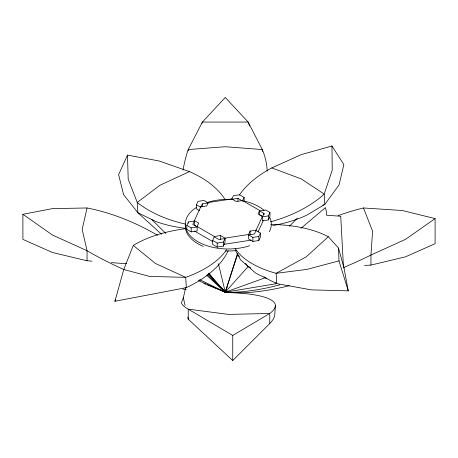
<?xml version="1.0" encoding="UTF-8"?>
<svg xmlns="http://www.w3.org/2000/svg" width="458" height="458" viewBox="0 0 458 458"><rect width="100%" height="100%" fill="white"/><g stroke="black" fill="none" stroke-linecap="round" stroke-linejoin="round"><path stroke-width="0.69" d="M275.35 305.515L274.857 313.215A165.493 37.321 -6.5 0 1 269.773 323.503L232.738 360.538L188.227 319.186L187.757 317.119M157.581 235.28A162.47 99.827 35.3 0 0 87.049 207.972L82.171 229.349L87.049 250.732L87.049 260.768L92.029 261.152M232.738 360.538L232.738 335.445L188.227 309.15A162.47 21.807 6.9 0 1 181.477 302.686L183.349 297.803L185.713 287.458M186.08 228.605A105.031 53.323 1.5 0 0 133.312 245.414L123.763 269.493L114.929 301.261L186.349 287.641A110.361 62.5 -4.6 0 0 228.164 250.692M237.519 253.297L225.262 292.187A170.674 27.726 -7.5 0 1 269.773 313.467L269.773 323.503M201.898 123.374L202.396 122.057L225.262 97.462L248.133 122.057L262.297 149.554A143.617 92.31 -1.7 0 1 267.186 171.252M227.042 287.521L225.262 292.187L207.01 284.79M115.754 299.292L114.929 301.261L115.525 299.984M225.336 199.911A102.649 62.099 -0.6 0 0 189.457 171.595L159.092 160.953L127.484 155.113L118.622 174.641L123.546 194.581L137.875 212.73L161.565 234.267M186.841 225.353L188.433 221.93L194.369 221.008L192.778 224.437L197.123 226.945L191.186 227.866L186.841 225.353L186.841 229.372L191.186 231.88L197.123 230.958L197.123 226.544L198.715 223.115L194.369 220.607L200.73 206.896L206.667 205.98L208.258 202.55L231.771 198.915L236.288 201.52L242.465 200.57L259.675 210.503L259.675 214.922L262.394 216.491M199.642 210.686L196.385 208.802L196.385 204.789L197.976 201.36L203.913 200.444L208.258 202.951L208.258 202.55M196.385 204.789L200.73 207.297L202.321 203.867L208.258 202.951M214.333 236.483L220.51 235.526L225.027 238.137L225.027 242.551L223.372 246.118L217.201 247.074L212.678 244.463L212.678 240.444L214.333 236.483L197.123 226.544M244.12 197.404L242.465 200.97L237.942 198.36L231.771 199.316L233.425 195.749L239.597 194.793L244.12 197.404L244.12 201.417M223.372 246.118L223.372 242.099L225.027 238.538L218.855 239.494L214.333 236.883M256.068 230.151L256.068 230.551L260.413 233.065L260.413 237.078L258.822 240.507L252.885 241.423L248.539 238.916L248.539 234.496L250.131 231.072L256.068 230.151L262.428 216.439L258.083 213.932L259.675 210.503M256.068 230.551L254.476 233.981L248.539 234.897L252.885 237.41L258.822 236.488L260.413 233.065M264.02 213.417L262.428 216.84L268.371 215.924L269.957 212.495L265.611 209.987L259.675 210.903L264.02 213.417L264.02 214.75M258.054 231.891L263.424 220.321M262.428 216.439L262.428 220.859L268.371 219.937L269.957 216.514L269.957 212.495M226.504 289.628L225.262 292.187L198.383 280.577M226.103 291.042L225.262 292.187L199.602 279.62M226.258 291.162L225.262 292.187L206.839 275.43M289.473 226.241L297.437 218.06M235.257 250.057L240.553 259.806L255.759 273.18L276.775 283.616L311.263 289.862L348.252 290.87L344.015 268.022L338.536 248.104L328.34 236.729L306.385 256.715L276.134 273.317A110.664 53.26 -5.9 0 1 235.194 248.488M300.969 228.307L325.478 207.629L326.296 211.464L326.445 215.191L340.741 216.279L343.437 266.619M364.602 265.44L370.951 265.085L405.467 256.835L435.1 243.702L435.1 218.609L405.542 239.345L370.951 255.049A170.674 62.666 -26.5 0 1 343.517 267.529M232.738 335.445L269.773 313.467L228.508 314.406L188.227 309.15L188.227 319.186M189.457 171.595L159.899 185.29L137.234 202.43L137.875 212.73L156.287 221.678A102.34 54.204 -5.6 0 0 185.919 228.405M239.316 195.079A102.649 61.864 -6.8 0 1 271.8 167.926L301.232 154.621L331.958 146.005L343.861 164.611L339.046 184.98L324.825 204.405L306.385 215.363A102.34 57.737 -0.2 0 1 272.745 225.599M265.234 277.766L225.262 292.187L207.485 274.617M322.816 205.11L324.825 204.405L324.184 194.106L332.233 170.113L331.958 146.005M338.536 248.104L338.994 260.888L306.906 269.401L276.134 273.317L276.775 283.616L225.262 292.187A157.025 96.226 30.2 0 0 222.456 289.193M87.049 260.768L52.533 252.518L22.9 239.391L22.9 214.298L52.458 208.619L87.049 207.972M225.027 238.137L248.539 234.496M212.678 240.444L217.201 243.055L223.372 242.099M224.443 244.246L250.984 240.141M126.723 263.384L124.084 263.585L111.26 262.611M338.113 215.666A162.47 86.963 -34.5 0 1 363.48 207.972L402.29 210.503L435.1 218.609M123.763 269.493L149.526 276.432L185.713 277.348A110.664 53.483 -0.9 0 0 226.498 249.73M271.8 167.926L301.433 178.986L324.184 194.106A102.649 59.076 -8.8 0 1 270.443 221.867M203.753 283.473L205.711 284.263M250.068 267.438L248.156 266.493L245.414 263.35M197.083 226.59L194.369 225.021L194.369 220.607M194.598 231.107L212.787 241.612M250.509 268.022L248.156 266.493L225.262 292.187A162.47 99.827 35.3 0 0 208.447 273.964M264.02 276.827L266.957 278.739M22.9 214.298L52.458 235.028L87.049 250.732A162.47 66.776 30.2 0 0 123.923 269.544M133.312 245.414L155.376 263.442L185.713 277.348L186.349 287.641M275.75 282.735L276.775 283.616M151.627 219.416L165.848 233.466M239.471 256.549L237.645 254.453L225.262 292.187A170.674 62.666 -26.5 0 0 289.45 285.655M343.202 266.888L344.015 268.022M363.48 207.972L372.583 231.227L370.951 255.049L370.951 265.085M249.621 126.007L248.133 122.057L202.396 122.057L188.227 149.554A162.47 143.131 15.6 0 0 183.074 170.124M338.994 260.888L348.252 290.87M218.437 263.768L225.262 292.187A174.2 58.086 -27.6 0 0 279.867 284.836M183.349 297.803L185.084 305.394M127.484 155.113L128.188 179.198L137.234 202.43A102.649 59.488 1.6 0 0 185.433 224.094M268.371 215.924L268.371 219.937M262.297 151.558L262.297 149.554L225.262 146.737L188.227 149.554L188.227 150.894M258.822 236.488L258.822 240.507M252.885 237.41L252.885 241.423M250.131 231.072L250.131 234.857M242.465 200.57L242.465 200.97M237.942 198.36L237.942 201.033M231.771 198.915L231.771 199.316M220.51 235.526L220.51 239.311M217.201 243.055L217.201 247.074M202.321 203.867L202.321 206.547M200.73 206.896L200.73 207.297M191.186 227.866L191.186 231.88M188.433 221.93L188.433 223.264M270.764 224.472A105.031 52.905 -8.4 0 1 328.34 236.729M186.274 289.691A162.47 66.776 30.2 0 1 182.879 289.021M209.077 273.123A162.47 143.131 15.6 0 0 225.262 292.187A157.025 133.49 12.1 0 1 208.648 273.483M228.439 292.565A165.493 37.321 -6.5 0 1 229.996 292.771M269.865 217.722A43.023 24.841 0 0 1 269.293 231.708M249.816 245.66A43.023 24.841 0 0 1 194.747 239.694A43.023 24.841 0 0 1 196.591 207.359M206.793 202.636A43.023 24.841 0 0 1 230.403 199.339M243.719 200.959A43.023 24.841 0 0 1 264.089 210.354M236.712 250.52A43.023 24.841 0 0 1 225.502 250.944M203.415 246.421A43.023 24.841 0 0 1 185.41 224.214"/></g></svg>
